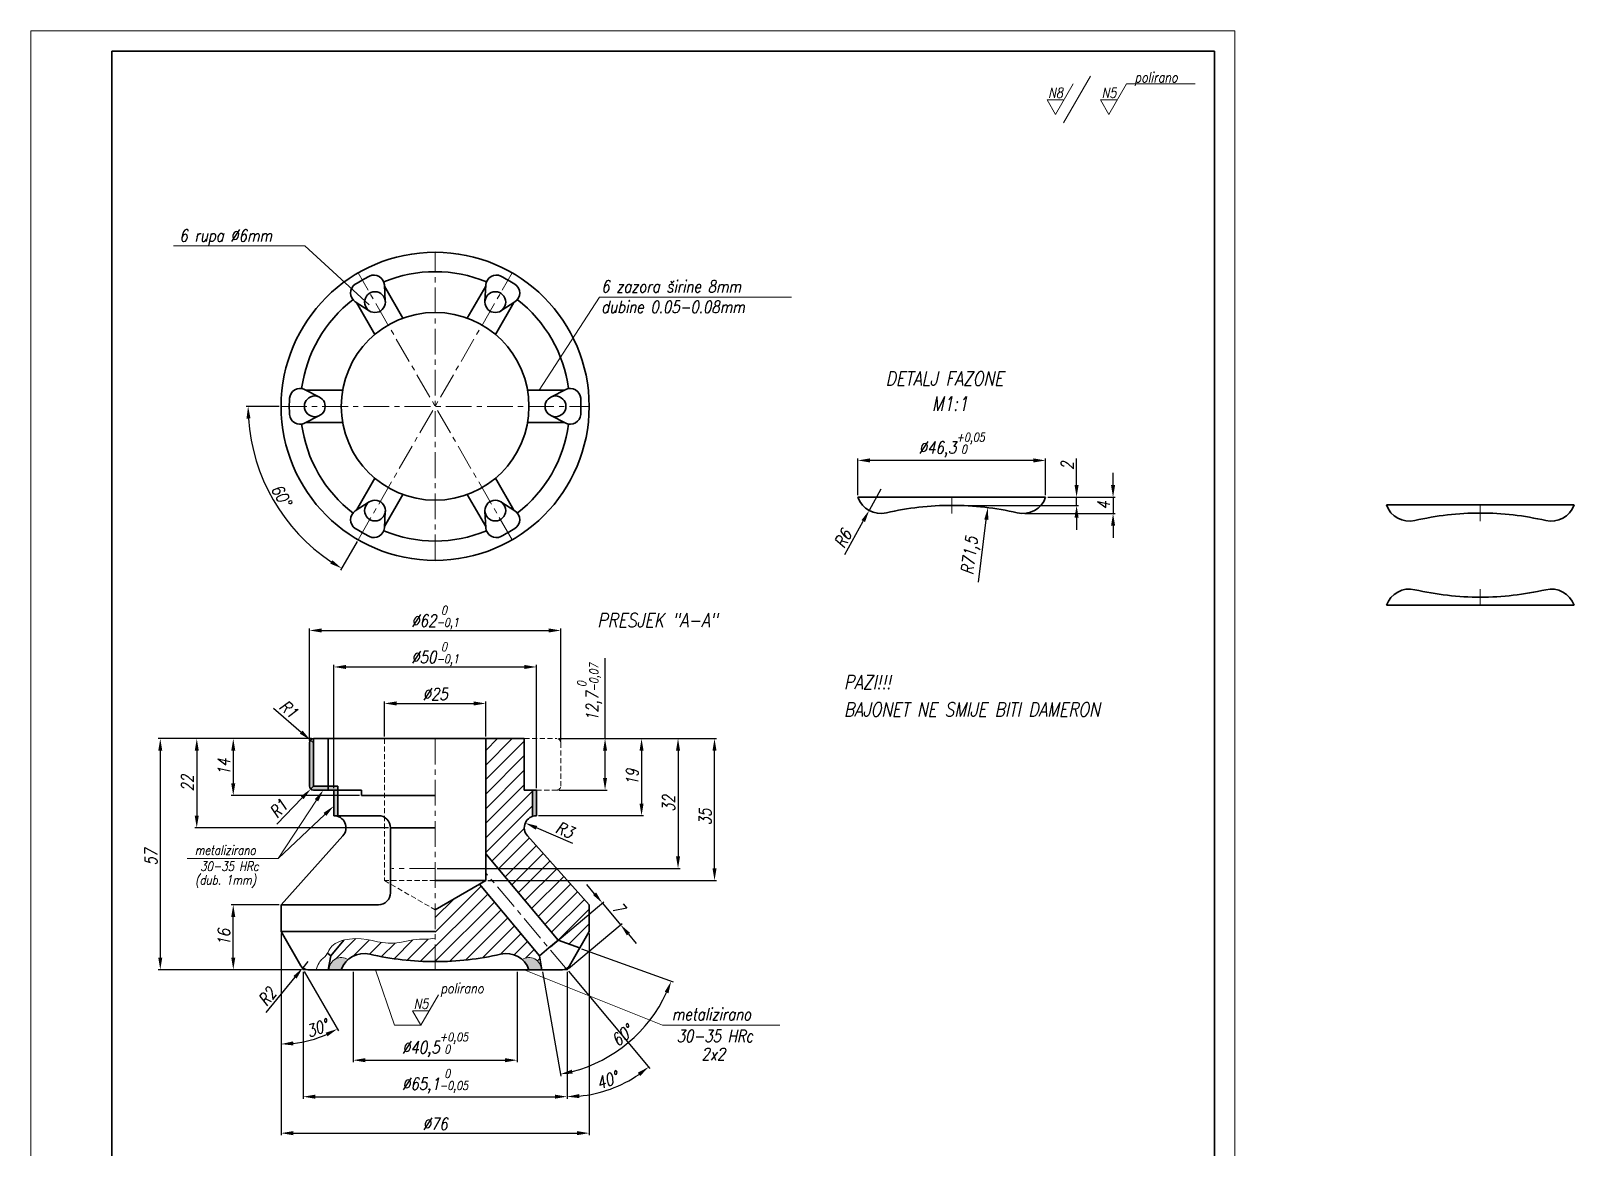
# Model space of a CAD drawing. Header units: millimetres. Extents: x 81 to 461, y 101 to 521.
# Drawn here: x 80.7 to 461.4, y 245.9 to 521.3 of the extents above; entities that cross this region are included whole.
import ezdxf

# ---------------------------------------------------------------- set-up
doc = ezdxf.new("R2010")
doc.units = ezdxf.units.MM
doc.header["$LTSCALE"] = 0.2
doc.linetypes.add('CENTER', pattern=[50.8, 31.75, -6.35, 6.35, -6.35])
doc.linetypes.add('HIDDEN', pattern=[9.525, 6.35, -3.175])
doc.layers.get('0').update_dxf_attribs({"lineweight": 15})
for name, color, linetype, lineweight in [('1', 1, 'CENTER', 15), ('2', 2, 'HIDDEN', 15), ('3', 3, 'Continuous', 35), ('8', 250, 'Continuous', 15)]:
    doc.layers.add(name, color=color, linetype=linetype, lineweight=lineweight)
doc.styles.add('ITALICT', font='italict', dxfattribs={"width": 0.8, "height": 3})
doc.dimstyles.new('ISO-25', dxfattribs={"dimtxt": 3, "dimasz": 3, "dimexe": 0.5, "dimexo": 0.5, "dimgap": 0.8, "dimtad": 1, "dimtxsty": 'ITALICT', "dimcen": 0, "dimadec": 0, "dimazin": 0, "dimtfac": 1, "dimtmove": 0, "dimatfit": 3, "dimfxl": 1, "dimarcsym": 0})

# ---------------------------------------------------------------- blocks, each defined once
blk = doc.blocks.new('*D2')
at = {"color": 0, "lineweight": -2, "transparency": 16777216}
for p, q in [((167.89, 347.18), (167.89, 355.86)), ((170.89, 355.36), (189.89, 355.36)), ((192.89, 347.18), (192.89, 355.86))]:
    blk.add_line(p, q, dxfattribs=at)
at = {"color": 0, "transparency": 16777216}
for points in [[(170.89, 355.86), (170.89, 354.86), (167.89, 355.36)], [(189.89, 355.86), (189.89, 354.86), (192.89, 355.36)]]:
    blk.add_solid(points, dxfattribs=at)
at = {"color": 0, "transparency": 16777216, "insert": (180.39, 357.66), "char_height": 3, "attachment_point": 5, "style": 'ITALICT'}
blk.add_mtext('%%C25', dxfattribs=at)
blk = doc.blocks.new('*D3')
at = {"color": 0, "lineweight": -2, "transparency": 16777216}
for p, q in [((155.39, 334.48), (155.39, 364.86)), ((158.39, 364.36), (202.39, 364.36)), ((205.39, 334.48), (205.39, 364.86))]:
    blk.add_line(p, q, dxfattribs=at)
at = {"color": 0, "transparency": 16777216}
for points in [[(158.39, 364.86), (158.39, 363.86), (155.39, 364.36)], [(202.39, 364.86), (202.39, 363.86), (205.39, 364.36)]]:
    blk.add_solid(points, dxfattribs=at)
at = {"color": 0, "transparency": 16777216, "insert": (180.39, 367.85), "char_height": 3, "attachment_point": 5, "style": 'ITALICT'}
blk.add_mtext('%%C50{}{\\H0.71x;\\C3;\\S 0^ -0,1;}', dxfattribs=at)
blk = doc.blocks.new('*D4')
at = {"color": 0, "lineweight": -2, "transparency": 16777216}
for p, q in [((149.39, 346.18), (149.39, 373.86)), ((152.39, 373.36), (208.39, 373.36)), ((211.39, 346.18), (211.39, 373.86))]:
    blk.add_line(p, q, dxfattribs=at)
at = {"color": 0, "transparency": 16777216}
for points in [[(152.39, 373.86), (152.39, 372.86), (149.39, 373.36)], [(208.39, 373.86), (208.39, 372.86), (211.39, 373.36)]]:
    blk.add_solid(points, dxfattribs=at)
at = {"color": 0, "transparency": 16777216, "insert": (180.39, 376.85), "char_height": 3, "attachment_point": 5, "style": 'ITALICT'}
blk.add_mtext('%%C62{}{\\H0.71x;\\C3;\\S 0^ -0,1;}', dxfattribs=at)
blk = doc.blocks.new('*D5')
at = {"color": 0, "lineweight": -2, "transparency": 16777216}
for p, q in [((149.89, 346.68), (130.09, 346.68)), ((130.59, 343.68), (130.59, 335.68)), ((161.74, 332.68), (130.09, 332.68))]:
    blk.add_line(p, q, dxfattribs=at)
at = {"color": 0, "transparency": 16777216}
for points in [[(130.09, 343.68), (131.09, 343.68), (130.59, 346.68)], [(130.09, 335.68), (131.09, 335.68), (130.59, 332.68)]]:
    blk.add_solid(points, dxfattribs=at)
at = {"color": 0, "transparency": 16777216, "insert": (128.29, 339.68), "char_height": 3, "attachment_point": 5, "rotation": 90, "style": 'ITALICT'}
blk.add_mtext('14', dxfattribs=at)
blk = doc.blocks.new('*D6')
at = {"color": 0, "lineweight": -2, "transparency": 16777216}
for p, q in [((141.89, 305.68), (130.09, 305.68)), ((130.59, 292.68), (130.59, 302.68)), ((147.34, 289.68), (130.09, 289.68))]:
    blk.add_line(p, q, dxfattribs=at)
at = {"color": 0, "transparency": 16777216}
for points in [[(130.09, 302.68), (131.09, 302.68), (130.59, 305.68)], [(130.09, 292.68), (131.09, 292.68), (130.59, 289.68)]]:
    blk.add_solid(points, dxfattribs=at)
at = {"color": 0, "transparency": 16777216, "insert": (128.29, 297.68), "char_height": 3, "attachment_point": 5, "rotation": 90, "style": 'ITALICT'}
blk.add_mtext('16', dxfattribs=at)
blk = doc.blocks.new('*D7')
at = {"color": 0, "lineweight": -2, "transparency": 16777216}
for p, q in [((222.31, 346.68), (222.31, 366.56)), ((210.89, 346.68), (222.81, 346.68)), ((222.31, 336.98), (222.31, 343.68)), ((210.89, 333.98), (222.81, 333.98))]:
    blk.add_line(p, q, dxfattribs=at)
at = {"color": 0, "transparency": 16777216}
for points in [[(221.81, 343.68), (222.81, 343.68), (222.31, 346.68)], [(221.81, 336.98), (222.81, 336.98), (222.31, 333.98)]]:
    blk.add_solid(points, dxfattribs=at)
at = {"color": 0, "transparency": 16777216, "insert": (218.53, 358.12), "char_height": 3, "attachment_point": 5, "rotation": 90, "style": 'ITALICT'}
blk.add_mtext('12,7{}{\\H0.71x;\\C3;\\S 0^ -0,07;}', dxfattribs=at)
blk = doc.blocks.new('*D8')
at = {"color": 0, "lineweight": -2, "transparency": 16777216}
for p, q in [((222.81, 346.68), (231.81, 346.68)), ((231.31, 343.68), (231.31, 330.68)), ((205.89, 327.68), (231.81, 327.68))]:
    blk.add_line(p, q, dxfattribs=at)
at = {"color": 0, "transparency": 16777216}
for points in [[(230.81, 343.68), (231.81, 343.68), (231.31, 346.68)], [(230.81, 330.68), (231.81, 330.68), (231.31, 327.68)]]:
    blk.add_solid(points, dxfattribs=at)
at = {"color": 0, "transparency": 16777216, "insert": (229.01, 337.18), "char_height": 3, "attachment_point": 5, "rotation": 90, "style": 'ITALICT'}
blk.add_mtext('19', dxfattribs=at)
blk = doc.blocks.new('*D9')
at = {"color": 0, "lineweight": -2, "transparency": 16777216}
for p, q in [((149, 291.68), (147.73, 290.13)), ((138.69, 279.09), (145.83, 287.81))]:
    blk.add_line(p, q, dxfattribs=at)
at = {"color": 0, "transparency": 16777216}
blk.add_solid([(145.44, 288.12), (146.22, 287.49), (147.73, 290.13)], dxfattribs=at)
at = {"color": 0, "transparency": 16777216, "insert": (138.94, 283.02), "char_height": 3, "attachment_point": 5, "rotation": 50.6872, "style": 'ITALICT'}
blk.add_mtext('R2', dxfattribs=at)
blk = doc.blocks.new('*D10')
at = {"color": 0, "lineweight": -2, "transparency": 16777216}
for p, q in [((140.49, 354.18), (147.36, 348.28)), ((150.39, 345.68), (149.63, 346.33))]:
    blk.add_line(p, q, dxfattribs=at)
at = {"color": 0, "transparency": 16777216}
blk.add_solid([(147.68, 348.66), (147.03, 347.9), (149.63, 346.33)], dxfattribs=at)
at = {"color": 0, "transparency": 16777216, "insert": (144.28, 353.96), "char_height": 3, "attachment_point": 5, "rotation": 319.3357, "style": 'ITALICT'}
blk.add_mtext('R1', dxfattribs=at)
blk = doc.blocks.new('*D11')
at = {"color": 0, "lineweight": -2, "transparency": 16777216}
for p, q in [((141.3, 325.61), (147.61, 332.11)), ((150.39, 334.98), (149.7, 334.26))]:
    blk.add_line(p, q, dxfattribs=at)
at = {"color": 0, "transparency": 16777216}
blk.add_solid([(147.25, 332.46), (147.96, 331.76), (149.7, 334.26)], dxfattribs=at)
at = {"color": 0, "transparency": 16777216, "insert": (141.76, 329.38), "char_height": 3, "attachment_point": 5, "rotation": 45.8419, "style": 'ITALICT'}
blk.add_mtext('R1', dxfattribs=at)
blk = doc.blocks.new('*D15')
at = {"color": 0, "lineweight": -2, "transparency": 16777216}
for p, q in [((141.89, 428.65), (133.75, 428.65)), ((161.14, 395.31), (157.07, 388.26))]:
    blk.add_line(p, q, dxfattribs=at)
blk.add_arc((180.39, 428.65), 46.14, 183.726, 236.274, dxfattribs=at)
at = {"color": 0, "transparency": 16777216}
for points in [[(133.85, 425.63), (134.85, 425.67), (134.25, 428.65)], [(155.04, 390.7), (154.51, 389.85), (157.32, 388.69)]]:
    blk.add_solid(points, dxfattribs=at)
at = {"color": 0, "transparency": 16777216, "insert": (142.43, 406.73), "char_height": 3, "attachment_point": 5, "rotation": 300, "style": 'ITALICT'}
blk.add_mtext('60°', dxfattribs=at)
blk = doc.blocks.new('*D16')
at = {"color": 0, "lineweight": -2, "transparency": 16777216}
for p, q in [((147.84, 289.18), (147.84, 257.86)), ((212.94, 289.18), (212.94, 257.86)), ((150.84, 258.36), (209.94, 258.36))]:
    blk.add_line(p, q, dxfattribs=at)
at = {"color": 0, "transparency": 16777216}
for points in [[(150.84, 258.86), (150.84, 257.86), (147.84, 258.36)], [(209.94, 258.86), (209.94, 257.86), (212.94, 258.36)]]:
    blk.add_solid(points, dxfattribs=at)
at = {"color": 0, "transparency": 16777216, "insert": (180.39, 262.13), "char_height": 3, "attachment_point": 5, "style": 'ITALICT'}
blk.add_mtext('%%C65,1{}{\\H0.71x;\\C3;\\S 0^ -0,05;}', dxfattribs=at)
blk = doc.blocks.new('*D17')
at = {"color": 0, "lineweight": -2, "transparency": 16777216}
for p, q in [((142.39, 298.62), (142.39, 248.86)), ((218.39, 298.62), (218.39, 248.86)), ((145.39, 249.36), (215.39, 249.36))]:
    blk.add_line(p, q, dxfattribs=at)
at = {"color": 0, "transparency": 16777216}
for points in [[(145.39, 249.86), (145.39, 248.86), (142.39, 249.36)], [(215.39, 249.86), (215.39, 248.86), (218.39, 249.36)]]:
    blk.add_solid(points, dxfattribs=at)
at = {"color": 0, "transparency": 16777216, "insert": (180.39, 251.66), "char_height": 3, "attachment_point": 5, "style": 'ITALICT'}
blk.add_mtext('%%C76', dxfattribs=at)
blk = doc.blocks.new('*D18')
at = {"color": 0, "lineweight": -2, "transparency": 16777216}
for p, q in [((210.89, 346.68), (249.81, 346.68)), ((249.31, 314.68), (249.31, 343.68)), ((193.39, 311.68), (249.81, 311.68))]:
    blk.add_line(p, q, dxfattribs=at)
at = {"color": 0, "transparency": 16777216}
for points in [[(248.81, 343.68), (249.81, 343.68), (249.31, 346.68)], [(248.81, 314.68), (249.81, 314.68), (249.31, 311.68)]]:
    blk.add_solid(points, dxfattribs=at)
at = {"color": 0, "transparency": 16777216, "insert": (247.01, 327.34), "char_height": 3, "attachment_point": 5, "rotation": 90, "style": 'ITALICT'}
blk.add_mtext('35', dxfattribs=at)
blk = doc.blocks.new('*D19')
at = {"color": 0, "lineweight": -2, "transparency": 16777216}
for p, q in [((160.14, 289.18), (160.14, 266.86)), ((200.64, 289.18), (200.64, 266.86)), ((163.14, 267.36), (197.64, 267.36))]:
    blk.add_line(p, q, dxfattribs=at)
at = {"color": 0, "transparency": 16777216}
for points in [[(163.14, 267.86), (163.14, 266.86), (160.14, 267.36)], [(197.64, 267.86), (197.64, 266.86), (200.64, 267.36)]]:
    blk.add_solid(points, dxfattribs=at)
at = {"color": 0, "transparency": 16777216, "insert": (180.39, 271.13), "char_height": 3, "attachment_point": 5, "style": 'ITALICT'}
blk.add_mtext('%%c40,5{}{\\H0.71x;\\C3;\\S+0,05^  0;}', dxfattribs=at)
blk = doc.blocks.new('*D20')
at = {"color": 0, "lineweight": -2, "transparency": 16777216}
for p, q in [((149.89, 346.68), (112.09, 346.68)), ((112.59, 343.68), (112.59, 292.68)), ((147.34, 289.68), (112.09, 289.68))]:
    blk.add_line(p, q, dxfattribs=at)
at = {"color": 0, "transparency": 16777216}
for points in [[(112.09, 343.68), (113.09, 343.68), (112.59, 346.68)], [(112.09, 292.68), (113.09, 292.68), (112.59, 289.68)]]:
    blk.add_solid(points, dxfattribs=at)
at = {"color": 0, "transparency": 16777216, "insert": (110.29, 317.43), "char_height": 3, "attachment_point": 5, "rotation": 90, "style": 'ITALICT'}
blk.add_mtext('57', dxfattribs=at)
blk = doc.blocks.new('*D21')
at = {"color": 0, "lineweight": -2, "transparency": 16777216}
for p, q in [((230.4, 346.68), (240.81, 346.68)), ((240.31, 343.68), (240.31, 317.68)), ((180.89, 314.68), (240.81, 314.68))]:
    blk.add_line(p, q, dxfattribs=at)
at = {"color": 0, "transparency": 16777216}
for points in [[(239.81, 343.68), (240.81, 343.68), (240.31, 346.68)], [(239.81, 317.68), (240.81, 317.68), (240.31, 314.68)]]:
    blk.add_solid(points, dxfattribs=at)
at = {"color": 0, "transparency": 16777216, "insert": (238.01, 330.68), "char_height": 3, "attachment_point": 5, "rotation": 90, "style": 'ITALICT'}
blk.add_mtext('32', dxfattribs=at)
blk = doc.blocks.new('*D22')
at = {"color": 0, "lineweight": -2, "transparency": 16777216}
for p, q in [((130.09, 346.68), (121.09, 346.68)), ((121.59, 343.68), (121.59, 327.68)), ((168.89, 324.68), (121.09, 324.68))]:
    blk.add_line(p, q, dxfattribs=at)
at = {"color": 0, "transparency": 16777216}
for points in [[(121.09, 343.68), (122.09, 343.68), (121.59, 346.68)], [(121.09, 327.68), (122.09, 327.68), (121.59, 324.68)]]:
    blk.add_solid(points, dxfattribs=at)
at = {"color": 0, "transparency": 16777216, "insert": (119.29, 335.68), "char_height": 3, "attachment_point": 5, "rotation": 90, "style": 'ITALICT'}
blk.add_mtext('22', dxfattribs=at)
blk = doc.blocks.new('*D24')
at = {"color": 0, "lineweight": -2, "transparency": 16777216}
for p, q in [((216.51, 294.87), (239.1, 286.65)), ((206.84, 289.18), (211.38, 263.4))]:
    blk.add_line(p, q, dxfattribs=at)
blk.add_arc((205.1, 299.02), 35.67, 284.8197, 335.1803, dxfattribs=at)
at = {"color": 0, "transparency": 16777216}
for points in [[(237.02, 284.24), (237.94, 283.85), (238.63, 286.82)], [(214.33, 264.04), (214.12, 265.02), (211.3, 263.89)]]:
    blk.add_solid(points, dxfattribs=at)
at = {"color": 0, "transparency": 16777216, "insert": (226.56, 273.45), "char_height": 3, "attachment_point": 5, "rotation": 40, "style": 'ITALICT'}
blk.add_mtext('60°', dxfattribs=at)
blk = doc.blocks.new('*D27')
at = {"color": 0, "lineweight": -2, "transparency": 16777216}
blk.add_line((214.37, 320.79), (205.39, 324.68), dxfattribs=at)
at = {"color": 0, "transparency": 16777216}
blk.add_solid([(205.59, 325.14), (205.19, 324.22), (202.64, 325.87)], dxfattribs=at)
at = {"color": 0, "transparency": 16777216, "insert": (212.35, 324.17), "char_height": 3, "attachment_point": 5, "rotation": 336.6067, "style": 'ITALICT'}
blk.add_mtext('R3', dxfattribs=at)
blk = doc.blocks.new('*D28')
at = {"color": 0, "lineweight": -2, "transparency": 16777216}
for p, q in [((219.72, 308.42), (217.79, 310.72)), ((208.83, 295.36), (222.03, 306.44)), ((221.65, 306.12), (226.15, 300.76)), ((213.33, 290), (226.53, 301.08)), ((228.08, 298.46), (230, 296.16))]:
    blk.add_line(p, q, dxfattribs=at)
at = {"color": 0, "transparency": 16777216}
for points in [[(220.1, 308.74), (219.34, 308.1), (221.65, 306.12)], [(228.46, 298.78), (227.69, 298.14), (226.15, 300.76)]]:
    blk.add_solid(points, dxfattribs=at)
at = {"color": 0, "transparency": 16777216, "insert": (225.66, 304.92), "char_height": 3, "attachment_point": 5, "rotation": 310, "style": 'ITALICT'}
blk.add_mtext('7', dxfattribs=at)
blk = doc.blocks.new('*D29')
at = {"color": 0, "lineweight": -2, "transparency": 16777216}
for p, q in [((142.39, 298.62), (142.39, 270.84)), ((148.09, 289.24), (156.53, 274.63))]:
    blk.add_line(p, q, dxfattribs=at)
blk.add_arc((142.39, 299.12), 27.78, 276.1908, 293.8092, dxfattribs=at)
at = {"color": 0, "transparency": 16777216}
for points in [[(153.38, 274.15), (153.83, 273.26), (156.28, 275.06)], [(145.42, 271), (145.36, 272), (142.39, 271.34)]]:
    blk.add_solid(points, dxfattribs=at)
at = {"color": 0, "transparency": 16777216, "insert": (151.32, 275.25), "char_height": 3, "attachment_point": 5, "rotation": 20.5073, "style": 'ITALICT'}
blk.add_mtext('30°', dxfattribs=at)
blk = doc.blocks.new('*D30')
at = {"color": 0, "lineweight": -2, "transparency": 16777216}
for p, q in [((212.94, 288.68), (212.94, 257.86)), ((213.26, 289.29), (233.39, 265.3))]:
    blk.add_line(p, q, dxfattribs=at)
blk.add_arc((212.94, 289.68), 31.32, 275.491, 304.509, dxfattribs=at)
at = {"color": 0, "transparency": 16777216}
for points in [[(230.38, 264.27), (230.99, 263.47), (233.07, 265.69)], [(215.96, 258.01), (215.92, 259), (212.94, 258.36)]]:
    blk.add_solid(points, dxfattribs=at)
at = {"color": 0, "transparency": 16777216, "insert": (222.87, 262.41), "char_height": 3, "attachment_point": 5, "rotation": 20, "style": 'ITALICT'}
blk.add_mtext('40°', dxfattribs=at)
blk = doc.blocks.new('*D31')
at = {"color": 0, "lineweight": -2, "transparency": 16777216}
for p, q in [((284.7, 406.72), (284.7, 415.81)), ((328, 415.31), (287.7, 415.31)), ((331, 406.72), (331, 415.81))]:
    blk.add_line(p, q, dxfattribs=at)
at = {"color": 0, "transparency": 16777216}
for points in [[(287.7, 415.81), (287.7, 414.81), (284.7, 415.31)], [(328, 415.81), (328, 414.81), (331, 415.31)]]:
    blk.add_solid(points, dxfattribs=at)
at = {"color": 0, "transparency": 16777216, "insert": (307.85, 419.09), "char_height": 3, "attachment_point": 5, "style": 'ITALICT'}
blk.add_mtext('%%c46,3{}{\\H0.71x;\\C3;\\S+0,05^  0;}', dxfattribs=at)
blk = doc.blocks.new('*D32')
at = {"color": 0, "lineweight": -2, "transparency": 16777216}
for p, q in [((347.63, 409.22), (347.63, 412.22)), ((331.5, 406.22), (348.13, 406.22)), ((347.63, 406.22), (347.63, 402.22)), ((325.84, 402.22), (348.13, 402.22)), ((347.63, 399.22), (347.63, 396.22))]:
    blk.add_line(p, q, dxfattribs=at)
at = {"color": 0, "transparency": 16777216}
for points in [[(347.13, 409.22), (348.13, 409.22), (347.63, 406.22)], [(347.13, 399.22), (348.13, 399.22), (347.63, 402.22)]]:
    blk.add_solid(points, dxfattribs=at)
at = {"color": 0, "transparency": 16777216, "insert": (345.33, 404.22), "char_height": 3, "attachment_point": 5, "rotation": 90, "style": 'ITALICT'}
blk.add_mtext('4', dxfattribs=at)
blk = doc.blocks.new('*D33')
at = {"color": 0, "lineweight": -2, "transparency": 16777216}
for p, q in [((338.63, 409.22), (338.63, 415.76)), ((308.35, 404.22), (339.13, 404.22)), ((331.5, 406.22), (339.13, 406.22)), ((338.63, 404.22), (338.63, 406.22)), ((338.63, 401.22), (338.63, 398.22))]:
    blk.add_line(p, q, dxfattribs=at)
at = {"color": 0, "transparency": 16777216}
for points in [[(338.13, 409.22), (339.13, 409.22), (338.63, 406.22)], [(338.13, 401.22), (339.13, 401.22), (338.63, 404.22)]]:
    blk.add_solid(points, dxfattribs=at)
at = {"color": 0, "transparency": 16777216, "insert": (336.33, 413.99), "char_height": 3, "attachment_point": 5, "rotation": 90, "style": 'ITALICT'}
blk.add_mtext('2', dxfattribs=at)
blk = doc.blocks.new('*D34')
at = {"color": 0, "lineweight": -2, "transparency": 16777216}
for p, q in [((290.35, 408.22), (287.46, 402.97)), ((281.47, 392.11), (286.01, 400.34))]:
    blk.add_line(p, q, dxfattribs=at)
at = {"color": 0, "transparency": 16777216}
blk.add_solid([(285.57, 400.58), (286.45, 400.1), (287.46, 402.97)], dxfattribs=at)
at = {"color": 0, "transparency": 16777216, "insert": (281, 396.02), "char_height": 3, "attachment_point": 5, "rotation": 61.122, "style": 'ITALICT'}
blk.add_mtext('R6', dxfattribs=at)
blk = doc.blocks.new('*D35')
at = {"color": 0, "lineweight": -2, "transparency": 16777216}
blk.add_line((314.43, 385.24), (316.36, 400.69), dxfattribs=at)
at = {"color": 0, "transparency": 16777216}
blk.add_solid([(315.87, 400.75), (316.86, 400.63), (316.74, 403.67)], dxfattribs=at)
at = {"color": 0, "transparency": 16777216, "insert": (312.64, 391.8), "char_height": 3, "attachment_point": 5, "rotation": 82.8594, "style": 'ITALICT'}
blk.add_mtext('R71,5', dxfattribs=at)

msp = doc.modelspace()

# ---------------------------------------------------------------- hatches: boundary and pattern name
h = msp.add_hatch(color=256)
h.paths.add_polyline_path([(150.392, 346.676, 0.4142136), (149.392, 345.676), (149.392, 334.976, 0.4142136), (150.392, 333.976), (154.042, 333.976), (154.042, 334.976), (150.392, 334.976)])
h.paths.add_polyline_path([(156.392, 334.976), (154.042, 334.976), (154.042, 333.976), (156.392, 333.976)])
h.paths.add_polyline_path([(156.392, 333.976), (155.392, 333.976), (155.392, 327.676), (156.392, 327.676)])
h.paths.add_polyline_path([(156.392, 327.676), (155.392, 327.676, -0.0851642), (156.392, 327.505)])
msp.add_hatch(color=256).paths.add_polyline_path([(205.392, 333.976), (204.392, 333.976), (204.392, 327.505, -0.0851642), (205.392, 327.676)])
h = msp.add_hatch(color=256)
h.dxf.hatch_style = 1
h.paths.add_polyline_path([(158.918, 292.165, 0.6005562), (154.242, 289.676), (157.242, 289.676, -0.1270167)])
h.paths.add_polyline_path([(201.867, 292.165, -0.1270167), (203.542, 289.676), (206.542, 289.676, 0.6005562)])
at = {"layer": '8'}
h = msp.add_hatch(dxfattribs=at)
h.set_pattern_fill('ANSI31', color=256, scale=0.8)
edge = h.paths.add_edge_path()
edge.add_spline(control_points=[(180.392, 297.463), (178.694, 297.103), (175.481, 297.52), (168.586, 294.963), (162.913, 297.974), (158.35, 297.106), (157.894, 296.988)], knot_values=[2.1159369, 2.1159369, 2.1159369, 2.1159369, 5.3344205, 11.8555464, 22.7540467, 23.9962335, 23.9962335, 23.9962335, 23.9962335], degree=3, periodic=0)
edge.add_line((157.894, 296.988), (154.64, 293.11))
edge.add_line((154.64, 293.11), (154.035, 289.676))
edge.add_line((154.035, 289.676), (154.242, 289.676))
edge.add_arc((157.242, 289.676), 3, 56.05127, 180, ccw=False)
edge.add_arc((162.899, 287.676), 6, 76.95533, 131.57375, ccw=False)
edge.add_arc((180.392, 363.179), 71.503, 256.95533, 270)
edge.add_line((180.392, 291.676), (180.392, 297.463))
h.paths.add_polyline_path([(191.325, 310.772), (180.392, 304.46), (180.392, 291.676, 0.0569796), (196.531, 293.522, -0.2429345), (201.867, 292.165, -0.6005562), (206.542, 289.676), (206.75, 289.676), (206.145, 293.11)])
h.paths.add_polyline_path([(203.158, 322.674, -0.5339319), (204.392, 327.505), (204.392, 333.976), (202.392, 333.976), (202.392, 346.676), (192.892, 346.676), (192.892, 318.238), (210.741, 296.967), (216.039, 295.039), (218.392, 299.116), (218.392, 305.676)])

# ---------------------------------------------------------------- linework, layer by layer
for p, q in [((377.661, 521.271), (80.661, 521.271)), ((80.661, 521.271), (80.661, 101.271)), ((377.661, 101.271), (377.661, 521.271)), ((333.4, 500.679), (337.75, 508.214)), ((335.42, 498.602), (342.073, 510.124)), ((346.59, 500.679), (350.94, 508.214)), ((350.94, 508.214), (367.885, 508.214)), ((335.449, 504.227), (331.352, 504.227)), ((331.352, 504.227), (333.4, 500.679)), ((348.638, 504.227), (344.542, 504.227)), ((344.542, 504.227), (346.59, 500.679)), ((148.222, 468.227), (115.827, 468.227)), ((148.222, 468.227), (164.138, 453.73)), ((220.901, 455.594), (206.054, 432.649)), ((268.326, 455.594), (220.901, 455.594)), ((151.133, 331.47), (141.681, 317.092)), ((153.213, 328.004), (141.681, 317.092)), ((141.681, 317.092), (119.233, 317.092)), ((141.681, 317.092), (137.481, 317.092)), ((141.681, 317.092), (138.681, 317.092)), ((170.365, 275.972), (165.665, 289.676)), ((236.467, 276.04), (202.316, 289.676)), ((176.864, 275.972), (181.214, 283.507)), ((178.912, 279.52), (174.815, 279.52)), ((174.815, 279.52), (176.864, 275.972)), ((176.864, 275.972), (170.365, 275.972)), ((265.425, 276.04), (236.467, 276.04))]:
    msp.add_line(p, q)
for centre, start, end in [((157.242, 289.676), 56.05127, 180), ((203.542, 289.676), 0, 123.94873)]:
    msp.add_arc(centre, 3, start, end)
msp.add_open_spline([(180.392, 297.463), (178.694, 297.103), (175.481, 297.52), (168.586, 294.963), (161.931, 298.495), (154.28, 295.911), (153.849, 293.045), (151.707, 291.749), (151.032, 289.676)], degree=3, knots=[2.1159369, 2.1159369, 2.1159369, 2.1159369, 5.3344205, 11.8555464, 22.7540467, 27.2257369, 31.226306, 32.7906468, 32.7906468, 32.7906468, 32.7906468])
for points in [[(150.715, 331.744), (151.551, 331.195), (152.781, 333.976)], [(152.87, 328.368), (153.557, 327.641), (155.392, 330.066)]]:
    msp.add_solid(points)
at = {"layer": '1'}
for p, q in [((180.392, 390.649), (180.392, 466.649)), ((161.392, 395.74), (199.392, 461.558)), ((199.392, 395.74), (161.392, 461.558)), ((142.392, 428.649), (218.392, 428.649)), ((307.848, 406.222), (307.848, 402.222)), ((438.223, 404.322), (438.223, 400.322)), ((438.223, 379.581), (438.223, 383.581)), ((180.392, 346.676), (180.392, 289.676)), ((180.392, 314.676), (169.749, 314.676)), ((212.942, 289.676), (192.892, 313.571))]:
    msp.add_line(p, q, dxfattribs=at)
at = {"layer": '2'}
for p, q in [((167.892, 346.676), (167.892, 311.676)), ((202.392, 346.676), (210.392, 346.676)), ((211.392, 345.676), (211.392, 334.976)), ((205.392, 333.976), (210.392, 333.976)), ((180.392, 311.676), (167.892, 311.676)), ((167.892, 311.676), (180.392, 304.46)), ((147.265, 290.676), (147.842, 289.676)), ((148.997, 289.676), (147.842, 289.676)), ((211.788, 289.676), (212.942, 289.676)), ((213.52, 290.676), (212.942, 289.676))]:
    msp.add_line(p, q, dxfattribs=at)
for centre, start, end in [((210.392, 345.676), 0, 90), ((210.392, 334.976), 270, 0)]:
    msp.add_arc(centre, 1, start, end, dxfattribs=at)
at = {"layer": '3'}
for p, q in [((100.661, 516.271), (100.661, 106.271)), ((372.661, 516.271), (100.661, 516.271)), ((372.661, 106.271), (372.661, 516.271)), ((168.105, 454.501), (167.883, 458.609)), ((172.456, 450.396), (167.9, 458.286)), ((188.329, 450.396), (192.884, 458.286)), ((192.68, 454.501), (192.902, 458.609)), ((164.148, 452.216), (160.701, 454.463)), ((165.527, 446.396), (160.972, 454.286)), ((195.257, 446.396), (199.813, 454.286)), ((196.637, 452.216), (200.084, 454.463)), ((151.861, 430.934), (148.192, 432.796)), ((157.591, 432.649), (148.48, 432.649)), ((203.194, 432.649), (212.305, 432.649)), ((208.924, 430.934), (212.593, 432.796)), ((151.861, 426.365), (148.192, 424.503)), ((157.591, 424.649), (148.48, 424.649)), ((203.194, 424.649), (212.305, 424.649)), ((208.924, 426.365), (212.593, 424.503)), ((165.527, 410.902), (160.972, 403.013)), ((195.257, 410.902), (199.813, 403.013)), ((164.148, 405.082), (160.701, 402.836)), ((172.456, 406.902), (167.9, 399.013)), ((188.329, 406.902), (192.884, 399.013)), ((196.637, 405.082), (200.084, 402.836)), ((307.848, 406.222), (284.698, 406.222)), ((307.848, 406.222), (330.998, 406.222)), ((438.223, 404.322), (415.073, 404.322)), ((438.223, 404.322), (461.373, 404.322)), ((168.105, 402.798), (167.883, 398.689)), ((192.68, 402.798), (192.902, 398.689)), ((438.223, 379.581), (415.073, 379.581)), ((438.223, 379.581), (461.373, 379.581)), ((180.392, 346.676), (150.392, 346.676)), ((150.392, 346.676), (150.392, 334.976)), ((154.042, 333.976), (154.042, 346.676)), ((180.392, 346.676), (202.392, 346.676)), ((192.892, 346.676), (192.892, 311.676)), ((202.392, 346.676), (202.392, 333.976)), ((149.392, 345.676), (149.392, 334.976)), ((156.392, 334.976), (150.392, 334.976)), ((162.236, 333.976), (150.392, 333.976)), ((155.392, 333.976), (155.392, 327.676)), ((156.392, 334.976), (156.392, 327.505)), ((162.236, 333.976), (162.236, 332.676)), ((180.392, 332.676), (162.236, 332.676)), ((202.392, 333.976), (205.392, 333.976)), ((204.392, 333.976), (204.392, 327.505)), ((205.392, 333.976), (205.392, 327.676)), ((155.392, 327.676), (166.392, 327.676)), ((155.392, 327.676), (166.392, 327.676)), ((169.392, 324.676), (169.392, 308.676)), ((169.392, 324.676), (180.392, 324.676)), ((142.392, 305.676), (157.626, 322.674)), ((218.392, 305.676), (203.158, 322.674)), ((210.741, 296.967), (192.892, 318.238)), ((180.392, 311.676), (192.892, 311.676)), ((192.892, 311.676), (180.392, 304.46)), ((206.145, 293.11), (191.325, 310.772)), ((142.392, 305.676), (142.392, 299.116)), ((166.392, 305.676), (142.392, 305.676)), ((166.392, 305.676), (142.392, 305.676)), ((218.392, 305.676), (218.392, 299.116)), ((142.392, 299.116), (147.265, 290.676)), ((142.392, 299.116), (180.392, 299.116)), ((154.64, 293.11), (157.894, 296.988)), ((208.443, 295.039), (210.741, 296.967)), ((210.741, 296.967), (216.039, 295.039)), ((218.392, 299.116), (213.52, 290.676)), ((153.819, 293.799), (154.64, 293.11)), ((208.443, 295.039), (206.145, 293.11)), ((180.392, 289.676), (148.997, 289.676)), ((154.64, 293.11), (154.035, 289.676)), ((180.392, 289.676), (211.788, 289.676)), ((206.145, 293.11), (206.75, 289.676))]:
    msp.add_line(p, q, dxfattribs=at)
for centre, radius in [((180.392, 428.649), 38), ((165.547, 454.363), 2.562), ((195.238, 454.363), 2.562), ((180.392, 428.649), 23.15), ((150.701, 428.649), 2.562), ((210.084, 428.649), 2.562), ((165.547, 402.936), 2.562), ((195.238, 402.936), 2.562)]:
    msp.add_circle(centre, radius, dxfattribs=at)
for centre, radius, start, end in [((180.392, 428.649), 35.974, 116.80527, 123.19473), ((165.325, 458.471), 2.562, 3.09267, 116.80527), ((180.392, 428.649), 33.218, 67.58897, 112.41103), ((195.46, 458.471), 2.562, 63.19473, 176.90733), ((180.392, 428.649), 35.974, 56.80527, 63.19473), ((162.1, 456.609), 2.562, 123.19473, 236.90733), ((198.685, 456.609), 2.562, 303.09267, 56.80527), ((180.392, 428.649), 33.218, 127.58897, 172.41103), ((180.392, 428.649), 33.218, 7.58897, 52.41103), ((180.392, 428.649), 35.974, 176.80527, 183.19473), ((147.032, 430.511), 2.562, 63.09267, 176.80527), ((213.753, 430.511), 2.562, 3.19473, 116.90733), ((180.392, 428.649), 35.974, 356.80527, 3.19473), ((147.032, 426.787), 2.562, 183.19473, 296.90733), ((213.753, 426.787), 2.562, 243.09267, 356.80527), ((180.392, 428.649), 33.218, 187.58897, 232.41103), ((180.392, 428.649), 33.218, 307.58897, 352.41103), ((290.355, 408.222), 6, 199.47122, 283.04467), ((307.848, 332.719), 71.503, 90, 103.04467), ((307.848, 332.719), 71.503, 76.95533, 90), ((325.341, 408.222), 6, 256.95533, 340.52878), ((420.73, 406.322), 6, 199.47122, 283.04467), ((455.716, 406.322), 6, 256.95533, 340.52878), ((162.1, 400.69), 2.562, 123.09267, 236.80527), ((198.685, 400.69), 2.562, 303.19473, 56.90733), ((438.223, 330.82), 71.503, 90, 103.04467), ((438.223, 330.82), 71.503, 76.95533, 90), ((180.392, 428.649), 35.974, 236.80527, 243.19473), ((165.325, 398.828), 2.562, 243.19473, 356.90733), ((180.392, 428.649), 33.218, 247.58897, 292.41103), ((195.46, 398.828), 2.562, 183.09267, 296.80527), ((180.392, 428.649), 35.974, 296.80527, 303.19473), ((420.73, 377.581), 6, 76.95533, 160.52878), ((438.223, 453.083), 71.503, 256.95533, 270), ((438.223, 453.083), 71.503, 270, 283.04467), ((455.716, 377.581), 6, 19.47122, 103.04467), ((150.392, 345.676), 1, 90, 180), ((150.392, 334.976), 1, 180, 270), ((155.392, 324.676), 3, 318.13205, 90), ((166.392, 324.676), 3, 0, 90), ((205.392, 324.676), 3, 90, 221.86795), ((166.392, 308.676), 3, 270, 0), ((162.899, 287.676), 6, 76.95533, 160.52878), ((180.392, 363.179), 71.503, 256.95533, 270), ((180.392, 363.179), 71.503, 270, 283.04467), ((197.886, 287.676), 6, 19.47122, 103.04467), ((148.997, 291.676), 2, 210, 270), ((211.788, 291.676), 2, 270, 330)]:
    msp.add_arc(centre, radius, start, end, dxfattribs=at)

# ---------------------------------------------------------------- texts
at = {"style": 'ITALICT', "width": 0.8}
for s, height, p in [('polirano', 2.5, (352.93, 508.567)), ('N8', 2.5, (331.639, 504.726)), ('N5', 2.5, (344.829, 504.726)), ('6 rupa %%c6mm', 3, (117.305, 469.281)), ('6 zazora širine 8mm ', 3, (221.375, 456.729)), ('dubine 0.05-0.08mm', 3, (221.375, 451.691)), ('DETALJ FAZONE', 3.5, (291.519, 433.753)), ('M1:1', 3.5, (302.896, 427.538)), ('PRESJEK "A-A"', 3.5, (220.397, 374.153)), ('PAZI!!!', 3.5, (281.211, 358.87)), ('BAJONET NE SMIJE BITI DAMERON', 3.5, (281.211, 352.133)), ('metalizirano', 2.3, (121.14, 318.021)), ('30-35 HRc', 2.3, (122.44, 314.042)), ('(dub. 1mm)', 2.3, (121.177, 310.664)), ('polirano', 2.5, (181.711, 283.86)), ('N5', 2.5, (175.103, 280.019)), ('metalizirano', 3, (238.799, 277.206)), ('30-35 HRc', 3, (239.993, 271.827)), ('2x2', 3, (246.091, 267.367))]:
    msp.add_text(s, height=height, dxfattribs=at).set_placement(p)

# ---------------------------------------------------------------- dimensions: what is measured, and where the dimension line sits
for base, line1, line2, picture, middle in [((137.035, 412.868), ((161.392, 395.74), (199.392, 461.558)), ((142.392, 428.649), (218.392, 428.649)), '*D15', (142.425, 406.729)), ((220.164, 259.205), ((212.942, 289.676), (212.942, 289.176)), ((212.942, 289.676), (192.892, 313.571)), '*D30', (222.866, 262.411)), ((222.94, 268.125), ((206.145, 293.11), (206.75, 289.676)), ((210.741, 296.967), (216.039, 295.039)), '*D24', (226.555, 273.453))]:
    dim = msp.add_angular_dim_2l(base=base, line1=line1, line2=line2, dimstyle='ISO-25')
    dim.commit()
    dim.dimension.update_dxf_attribs({"geometry": picture, "text_midpoint": middle})
for base, p1, p2, text, override, picture, middle in [((284.698, 415.314), (330.998, 406.222), (284.698, 406.222), '%%c<>{}{\\H0.71x;\\C3;\\S+0,05^  0;}', {"dimtp": 0.05, "dimtm": 0, "dimtdec": 2, "dimtzin": 8}, '*D31', (307.848, 419.088)), ((192.892, 355.36), (167.892, 346.676), (192.892, 346.676), '%%C<>', {"dimtmove": 0}, '*D2', (180.392, 357.66)), ((200.642, 267.355), (160.142, 289.676), (200.642, 289.676), '<>{}{\\H0.71x;\\C3;\\S+0,05^  0;}', {"dimpost": '%%c<>', "dimtp": 0.05, "dimtm": 0, "dimtdec": 2, "dimtmove": 0, "dimtzin": 8}, '*D19', (180.392, 271.129))]:
    dim = msp.add_linear_dim(base=base, p1=p1, p2=p2, text=text, dimstyle='ISO-25', override=override)
    dim.commit()
    dim.dimension.update_dxf_attribs({"geometry": picture, "text_midpoint": middle})
for base, p1, p2, picture, middle in [((338.635, 406.222), (307.848, 404.222), (330.998, 406.222), '*D33', (336.335, 413.993)), ((130.586, 332.676), (150.392, 346.676), (162.236, 332.676), '*D5', (128.286, 339.676))]:
    dim = msp.add_linear_dim(base=base, p1=p1, p2=p2, angle=90, dimstyle='ISO-25', override={"dimtmove": 0})
    dim.commit()
    dim.dimension.update_dxf_attribs({"geometry": picture, "text_midpoint": middle})
for base, p1, p2, picture, middle in [((347.635, 402.222), (330.998, 406.222), (325.341, 402.222), '*D32', (347.635, 404.222)), ((112.586, 289.676), (150.392, 346.676), (147.842, 289.676), '*D20', (112.586, 317.435)), ((121.586, 324.676), (130.586, 346.676), (169.392, 324.676), '*D22', (121.586, 335.676)), ((240.307, 314.676), (229.9, 346.676), (180.392, 314.676), '*D21', (240.307, 330.676)), ((249.307, 346.676), (192.892, 311.676), (210.392, 346.676), '*D18', (249.307, 327.341)), ((231.307, 327.676), (222.307, 346.676), (205.392, 327.676), '*D8', (231.307, 337.176))]:
    dim = msp.add_linear_dim(base=base, p1=p1, p2=p2, angle=90, dimstyle='ISO-25', override={"dimtmove": 0})
    dim.commit()
    dim.dimension.update_dxf_attribs({"geometry": picture, "text_midpoint": middle, "dimtype": 160})
for center, mpoint, picture, middle in [((290.355, 408.222), (287.457, 402.968), '*D34', (281, 396.022)), ((150.392, 345.676), (149.634, 346.328), '*D10', (144.284, 353.956)), ((150.392, 334.976), (149.696, 334.259), '*D11', (141.756, 329.384))]:
    dim = msp.add_radius_dim(center=center, mpoint=mpoint, dimstyle='ISO-25')
    dim.commit()
    dim.dimension.update_dxf_attribs({"geometry": picture, "text_midpoint": middle})
for center, mpoint, picture, middle in [((307.848, 332.719), (316.736, 403.667), '*D35', (315.209, 391.477)), ((148.997, 291.676), (147.73, 290.129), '*D9', (140.715, 281.562))]:
    dim = msp.add_radius_dim(center=center, mpoint=mpoint, dimstyle='ISO-25')
    dim.commit()
    dim.dimension.update_dxf_attribs({"geometry": picture, "text_midpoint": middle, "dimtype": 164})
for base, p1, p2, text, override, picture, middle in [((211.392, 373.36), (149.392, 345.676), (211.392, 345.676), '%%C<>{}{\\H0.71x;\\C3;\\S 0^ -0,1;}', {"dimtp": 0, "dimtm": 0.1, "dimtdec": 2, "dimtmove": 0, "dimtzin": 8}, '*D4', (180.392, 373.36)), ((205.392, 364.36), (155.392, 333.976), (205.392, 333.976), '%%C<>{}{\\H0.71x;\\C3;\\S 0^ -0,1;}', {"dimtol": 0, "dimlim": 0, "dimtp": 0, "dimtm": 0, "dimtfac": 1, "dimtdec": 2, "dimtmove": 0, "dimtolj": 0, "dimtzin": 8}, '*D3', (180.392, 364.36)), ((218.392, 249.355), (142.392, 299.116), (218.392, 299.116), '%%C<>', {"dimtmove": 0}, '*D17', (180.392, 249.355)), ((212.942, 258.355), (147.842, 289.676), (212.942, 289.676), '%%C<>{}{\\H0.71x;\\C3;\\S 0^ -0,05;}', {"dimtp": 0, "dimtm": 0.05, "dimtdec": 2, "dimtmove": 0, "dimtzin": 8}, '*D16', (180.392, 258.355))]:
    dim = msp.add_linear_dim(base=base, p1=p1, p2=p2, text=text, dimstyle='ISO-25', override=override)
    dim.commit()
    dim.dimension.update_dxf_attribs({"geometry": picture, "text_midpoint": middle, "dimtype": 160})
dim = msp.add_linear_dim(base=(222.307, 346.676), p1=(210.392, 333.976), p2=(210.392, 346.676), angle=90, text='<>{}{\\H0.71x;\\C3;\\S 0^ -0,07;}', dimstyle='ISO-25', override={"dimtp": 0, "dimtm": 0.07, "dimtdec": 2, "dimtmove": 0, "dimtzin": 8})
dim.commit()
dim.dimension.update_dxf_attribs({"geometry": '*D7', "text_midpoint": (218.534, 358.119)})
dim = msp.add_radius_dim(center=(205.392, 324.676), mpoint=(202.639, 325.868), dimstyle='ISO-25', override={"dimtmove": 1})
dim.commit()
dim.dimension.update_dxf_attribs({"geometry": '*D27', "text_midpoint": (211.435, 322.062), "dimtype": 164})
dim = msp.add_aligned_dim(p1=(208.443, 295.039), p2=(212.942, 289.676), distance=17.239, dimstyle='ISO-25')
dim.commit()
dim.dimension.update_dxf_attribs({"geometry": '*D28', "text_midpoint": (225.66, 304.917)})
dim = msp.add_linear_dim(base=(130.586, 305.676), p1=(147.842, 289.676), p2=(142.392, 305.676), angle=90, dimstyle='ISO-25')
dim.commit()
dim.dimension.update_dxf_attribs({"geometry": '*D6', "text_midpoint": (128.286, 297.676)})
dim = msp.add_angular_dim_2l(base=(147.216, 271.76), line1=((147.265, 290.676), (147.842, 289.676)), line2=((142.392, 305.676), (142.392, 299.116)), dimstyle='ISO-25')
dim.commit()
dim.dimension.update_dxf_attribs({"geometry": '*D29', "text_midpoint": (152.124, 273.098), "dimtype": 162})

doc.saveas('drawing.dxf')
